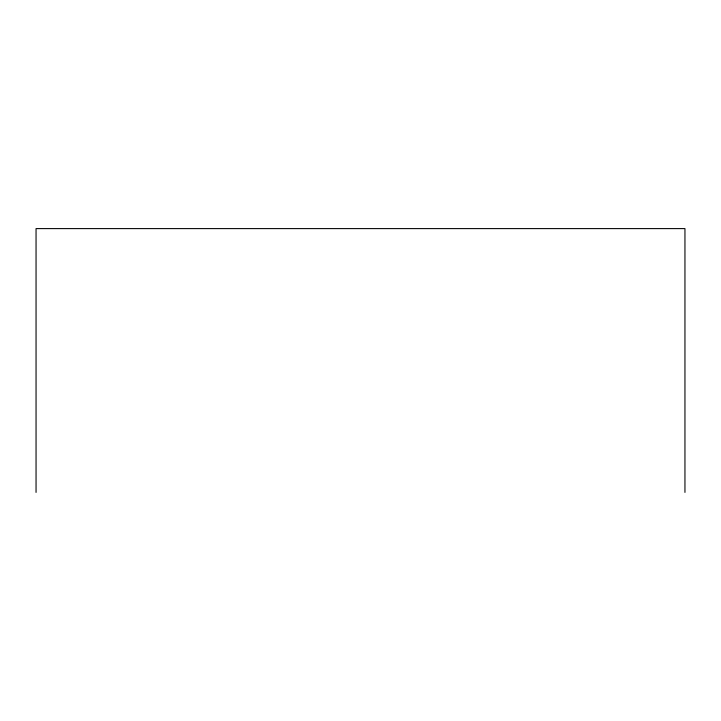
<?xml version="1.0" encoding="UTF-8"?>
<svg xmlns="http://www.w3.org/2000/svg" width="721" height="721" viewBox="0 0 721 721"><rect width="100%" height="100%" fill="white"/><g stroke="black" fill="none" stroke-linecap="round" stroke-linejoin="round"><path stroke-width="1.08" d="M684.95 492.398L684.95 228.602L36.05 228.602L36.05 492.398"/></g></svg>
